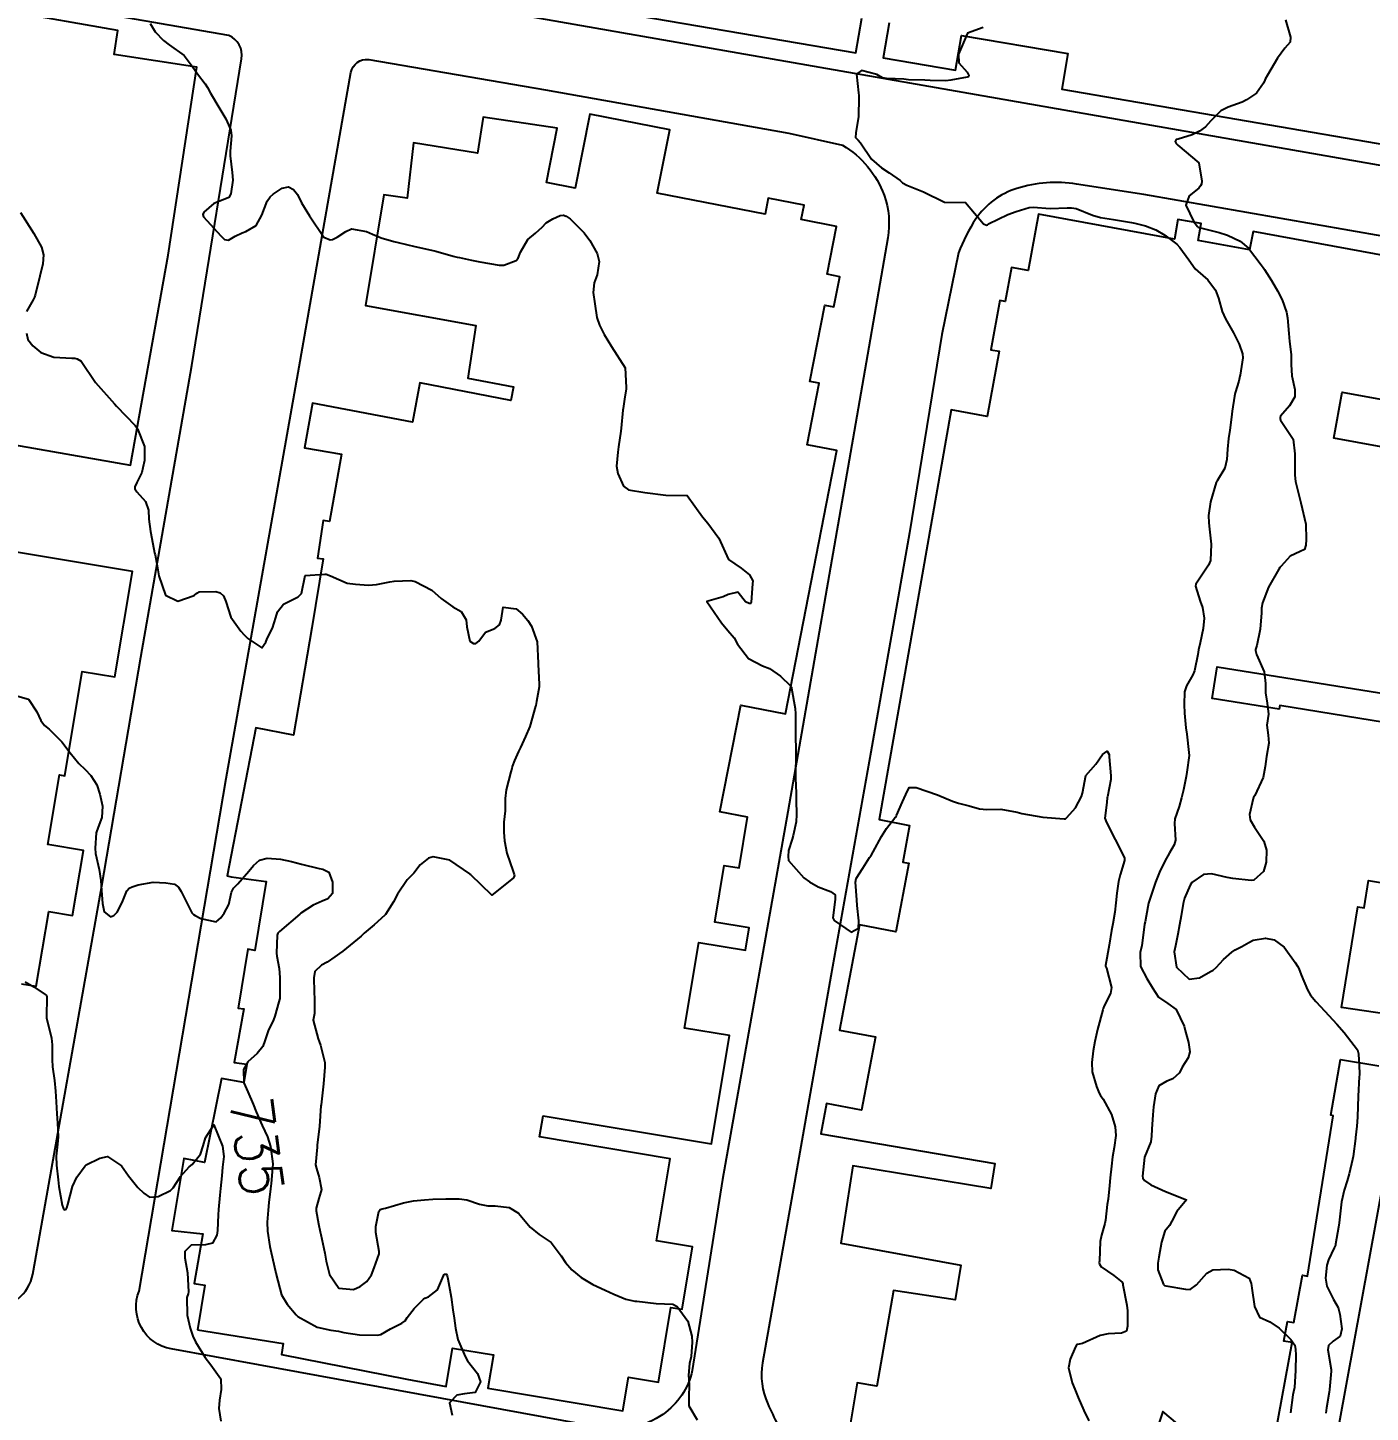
# Model space of a CAD drawing. Header units: metres. Extents: x 307586 to 320046, y 7427249 to 7434250.
# Drawn here: x 311137.4 to 311264.2, y 7432119.3 to 7432250.1 of the extents above; entities that cross this region are included whole.
import ezdxf
from ezdxf.enums import TextEntityAlignment as Align

# ---------------------------------------------------------------- set-up
doc = ezdxf.new("R2010")
doc.units = ezdxf.units.M
doc.header["$MEASUREMENT"] = 0
for name, color, linetype in [('Cotas', 45, 'Continuous'), ('Curvas de Nivel 1m', 11, 'Continuous'), ('Curvas de Nivel 5m', 15, 'Continuous'), ('Edificações', 30, 'Continuous'), ('Vias Primárias', 230, 'Continuous')]:
    doc.layers.add(name, color=color, linetype=linetype)
doc.styles.add('Style-STANDARD', font='STANDARD.shx')

msp = doc.modelspace()

# ---------------------------------------------------------------- linework, layer by layer
at = {"layer": 'Curvas de Nivel 1m', "flags": 128}
for points, elevation in [([(311148.92, 7432250.54), (311149.41, 7432249.75), (311150.18, 7432248.93), (311150.72, 7432248.51), (311152.16, 7432247.5), (311152.91, 7432246.49), (311153.42, 7432245.77), (311154.13, 7432244.84), (311154.35, 7432244.47), (311154.63, 7432243.95), (311155.51, 7432242.46), (311156.09, 7432241.51), (311156.55, 7432240.45), (311156.61, 7432239.9), (311156.49, 7432238.45), (311156.48, 7432238.01), (311156.67, 7432236.44), (311156.74, 7432235.72), (311156.56, 7432234.44), (311156.36, 7432234.08), (311156, 7432233.93), (311154.95, 7432233.51), (311153.99, 7432232.71), (311153.91, 7432232.47), (311153.98, 7432232.26), (311155.62, 7432230.45), (311155.95, 7432230.13), (311156.33, 7432230.06), (311156.96, 7432230.44), (311157.63, 7432230.76), (311157.96, 7432230.86), (311158.95, 7432231.43), (311159.5, 7432232.41), (311160, 7432233.73), (311160.26, 7432234.14), (311160.56, 7432234.39), (311161.41, 7432234.98), (311162.01, 7432235.09), (311162.48, 7432234.84), (311162.85, 7432234.37), (311163.22, 7432233.58), (311163.98, 7432232.35), (311165.33, 7432230.34), (311165.95, 7432230.09), (311166.18, 7432230.1), (311166.62, 7432230.32), (311167.41, 7432230.87), (311167.97, 7432231.13), (311169.39, 7432230.86), (311169.96, 7432230.61), (311170.76, 7432230.27), (311171.95, 7432229.94), (311172.38, 7432229.83), (311173.94, 7432229.45), (311174.96, 7432229.24), (311175.94, 7432229.02), (311177.58, 7432228.55), (311177.94, 7432228.46), (311178.16, 7432228.42), (311179.3, 7432228.17), (311179.93, 7432228.03), (311180.08, 7432228), (311181.93, 7432227.7), (311182.37, 7432227.7), (311183.52, 7432228.12), (311183.71, 7432228.35), (311183.94, 7432228.91), (311184.62, 7432230.11), (311185.35, 7432230.71), (311185.97, 7432231.29), (311186.37, 7432231.7), (311186.99, 7432232.08), (311187.68, 7432232.38), (311187.99, 7432232.43), (311188.25, 7432232.33), (311188.63, 7432232.06), (311189.96, 7432230.73), (311190.5, 7432230.03), (311191.17, 7432228.8), (311191.36, 7432228.03), (311191.17, 7432226.78), (311190.89, 7432226.03), (311190.81, 7432225.11), (311190.96, 7432224.03), (311191.16, 7432222.73), (311191.39, 7432222.02), (311191.85, 7432221.14), (311192.53, 7432220.01), (311193.81, 7432218), (311193.93, 7432216.14), (311193.93, 7432216), (311193.77, 7432215.02), (311193.63, 7432214.14), (311193.61, 7432214), (311193.46, 7432212.29), (311193.43, 7432212), (311193.2, 7432210.52), (311193.13, 7432210.01), (311193.01, 7432208.7), (311193.13, 7432208.01), (311193.68, 7432206.82), (311194.15, 7432206.47), (311195.68, 7432206.21), (311197.67, 7432205.95), (311199.67, 7432205.92), (311201.14, 7432203.91), (311201.64, 7432203.3), (311202.69, 7432201.89), (311203.59, 7432199.88), (311204.79, 7432199.06), (311205.58, 7432198.42), (311205.88, 7432197.85), (311205.86, 7432197.56), (311205.73, 7432195.85), (311205.69, 7432195.71), (311205.55, 7432195.71), (311205.19, 7432195.86), (311204.48, 7432196.78), (311203.56, 7432196.57), (311203.09, 7432196.35), (311201.55, 7432195.9), (311202.92, 7432193.89), (311203.52, 7432193.16), (311204.11, 7432192.47), (311204.45, 7432191.87), (311205.48, 7432190.52), (311206.8, 7432189.84), (311207.47, 7432189.57), (311208.49, 7432188.84), (311209.45, 7432187.93), (311209.53, 7432187.8), (311209.55, 7432187.7), (311209.88, 7432185.8), (311209.93, 7432185.29), (311209.92, 7432183.79), (311209.91, 7432183.28), (311209.95, 7432181.79), (311209.95, 7432181.22), (311209.92, 7432179.79), (311209.93, 7432179.21), (311209.98, 7432177.79), (311209.99, 7432177.13), (311210.03, 7432175.79), (311210, 7432175.09), (311209.69, 7432173.8), (311209.61, 7432173.46), (311209.27, 7432172.38), (311209.23, 7432171.8), (311209.26, 7432171.42), (311210.7, 7432169.79), (311211.23, 7432169.41), (311212.05, 7432168.94), (311213.22, 7432168.49), (311213.66, 7432168.2), (311213.66, 7432167.75), (311213.45, 7432166.02), (311213.59, 7432165.75), (311215.18, 7432164.66), (311215.86, 7432165.04), (311215.92, 7432165.72), (311215.76, 7432167.17), (311215.73, 7432167.72), (311215.58, 7432169.38), (311215.64, 7432169.73), (311216.27, 7432170.69), (311216.93, 7432171.71), (311217.06, 7432171.91), (311217.27, 7432172.24), (311218.06, 7432173.7), (311218.52, 7432174.46), (311219.31, 7432175.46), (311219.42, 7432175.57), (311219.48, 7432175.68), (311220.03, 7432176.97), (311220.36, 7432177.67), (311220.67, 7432178.33), (311221.34, 7432178.33), (311223.33, 7432177.64), (311224.75, 7432177.05), (311225.33, 7432176.86), (311226.32, 7432176.6), (311227.32, 7432176.3), (311228, 7432176.26), (311229.32, 7432176.28), (311230.87, 7432175.99), (311231.32, 7432175.88), (311233.31, 7432175.52), (311235.31, 7432175.36), (311235.44, 7432175.36), (311235.58, 7432175.49), (311236.38, 7432176.42), (311236.94, 7432177.47), (311237.03, 7432177.78), (311237.35, 7432179.47), (311238.3, 7432180.53), (311238.93, 7432181.45), (311239.39, 7432181.77), (311239.55, 7432181.44), (311239.58, 7432181.24), (311239.73, 7432179.44), (311239.71, 7432179.07), (311239.4, 7432177.44), (311239.39, 7432177.38), (311239.33, 7432176.92), (311239.16, 7432175.44), (311239.31, 7432175.02), (311240.13, 7432173.43), (311241, 7432171.68), (311241.02, 7432171.42), (311240.6, 7432170.07), (311240.45, 7432169.43), (311240.3, 7432168.35), (311240.2, 7432167.43), (311240.09, 7432166.55), (311239.9, 7432165.43), (311239.8, 7432164.82), (311239.57, 7432163.44), (311239.22, 7432161.51), (311239.23, 7432161.44), (311239.32, 7432161.26), (311239.8, 7432159.43), (311239.68, 7432158.86), (311239.1, 7432157.7), (311239, 7432157.44), (311238.97, 7432157.32), (311238.47, 7432155.45), (311238.2, 7432154.31), (311238.05, 7432153.45), (311237.92, 7432152.34), (311237.96, 7432151.46), (311238.38, 7432150.08), (311238.63, 7432149.45), (311238.76, 7432149.21), (311238.99, 7432148.89), (311239.8, 7432147.43), (311240.12, 7432146.27), (311240.18, 7432145.43), (311240.05, 7432144.32), (311239.89, 7432143.43), (311239.79, 7432142.55), (311239.67, 7432141.43), (311239.6, 7432140.72), (311239.47, 7432139.43), (311239.39, 7432138.91), (311239.21, 7432137.44), (311239.16, 7432137.13), (311238.84, 7432136.01), (311238.73, 7432135.44), (311238.64, 7432133.6), (311238.63, 7432133.44), (311238.64, 7432133.28), (311238.8, 7432133.02), (311240.02, 7432132.2), (311240.78, 7432131.59), (311240.85, 7432131.42), (311240.87, 7432131.33), (311241.25, 7432129.42), (311241.29, 7432128.87), (311241.31, 7432127.41), (311241.19, 7432126.96), (311240.73, 7432126.75), (311239.46, 7432126.7), (311238.72, 7432126.53), (311237.04, 7432125.79), (311236.72, 7432125.72), (311236.51, 7432125.68), (311236.37, 7432125.47), (311235.89, 7432124.29), (311235.73, 7432123.48), (311236.07, 7432122.07), (311236.31, 7432121.47), (311236.65, 7432120.67), (311237.18, 7432119.46), (311237.65, 7432118.48)], 733), ([(311227.65, 7432250.15), (311226.19, 7432249.61), (311225.34, 7432247.62), (311225.37, 7432246.82), (311226.16, 7432245.94), (311226.31, 7432245.61), (311226.26, 7432245.5), (311226.15, 7432245.46), (311224.61, 7432245.17), (311224.14, 7432245.1), (311222.66, 7432245.14), (311222.15, 7432245.16), (311220.61, 7432245.21), (311220.15, 7432245.26), (311218.52, 7432245.34), (311218.15, 7432245.4), (311217.61, 7432245.72), (311216.16, 7432246.08), (311215.69, 7432245.74), (311215.88, 7432243.98), (311215.92, 7432243.73), (311215.92, 7432243.53), (311215.86, 7432241.73), (311215.63, 7432240.19), (311215.6, 7432239.74), (311215.83, 7432239.5), (311216.07, 7432239.24), (311217.11, 7432237.72), (311218.04, 7432236.89), (311218.78, 7432236.43), (311219.8, 7432235.68), (311220.03, 7432235.48), (311220.45, 7432235.25), (311222.02, 7432234.61), (311224, 7432233.64), (311226, 7432233.61), (311227.69, 7432231.59), (311227.98, 7432231.46), (311228.06, 7432231.51), (311228.17, 7432231.59), (311229.99, 7432232.47), (311230.78, 7432232.77), (311232, 7432233.13), (311232.38, 7432233.16), (311234, 7432233.06), (311235.61, 7432233.11), (311236, 7432233.12), (311236.45, 7432233.04), (311237.99, 7432232.43), (311238.74, 7432232.21), (311239.99, 7432232.01), (311241.68, 7432231.73), (311241.99, 7432231.67), (311242.99, 7432231.41), (311243.98, 7432231.03), (311244.82, 7432230.54), (311245.96, 7432229.66), (311246.23, 7432229.37), (311247.11, 7432228.19), (311247.7, 7432227.35), (311247.93, 7432227.11), (311248.88, 7432226.3), (311249.62, 7432225.32), (311249.9, 7432224.57), (311250.24, 7432223.32), (311250.57, 7432222.62), (311251.31, 7432221.31), (311251.85, 7432220.22), (311252.17, 7432219.3), (311252.19, 7432218.94), (311251.95, 7432217.3), (311251.92, 7432217.19), (311251.81, 7432216.74), (311251.48, 7432215.62), (311251.41, 7432215.3), (311251.19, 7432213.89), (311251.12, 7432213.31), (311250.96, 7432212.1), (311250.85, 7432211.31), (311250.75, 7432210.29), (311250.68, 7432209.31), (311250.49, 7432208.52), (311249.78, 7432207.32), (311249.74, 7432207.27), (311249.69, 7432207.15), (311249.13, 7432205.33), (311248.96, 7432204.02), (311248.98, 7432203.33), (311249.05, 7432202.74), (311249.21, 7432201.33), (311249.13, 7432199.79), (311248.96, 7432199.33), (311247.76, 7432197.53), (311247.72, 7432197.35), (311248.15, 7432195.94), (311248.4, 7432195.34), (311248.54, 7432194.34), (311248.44, 7432193.34), (311248.17, 7432192), (311248.01, 7432191.34), (311247.93, 7432190.91), (311247.63, 7432189.35), (311247.47, 7432188.96), (311246.88, 7432187.94), (311246.69, 7432187.36), (311246.64, 7432186.16), (311246.68, 7432185.36), (311246.81, 7432183.96), (311246.89, 7432183.36), (311247.11, 7432181.63), (311247.12, 7432181.35), (311246.92, 7432179.79), (311246.85, 7432179.36), (311246.58, 7432178.12), (311246.41, 7432177.36), (311246.17, 7432176.52), (311245.77, 7432175.37), (311245.74, 7432174.93), (311245.84, 7432173.36), (311245.72, 7432172.92), (311245.27, 7432172.15), (311244.84, 7432171.38), (311244.31, 7432170.32), (311243.94, 7432169.39), (311243.31, 7432167.49), (311243.28, 7432167.4), (311243.21, 7432167.04), (311242.96, 7432165.63), (311242.92, 7432165.4), (311242.71, 7432163.87), (311242.64, 7432163.41), (311242.5, 7432162.75), (311242.52, 7432161.41), (311243.13, 7432160.27), (311243.67, 7432159.39), (311244.23, 7432158.51), (311245.1, 7432157.93), (311245.9, 7432157.36), (311246.66, 7432155.78), (311246.74, 7432155.35), (311247.06, 7432154.23), (311247.18, 7432153.35), (311247.04, 7432152.79), (311246.48, 7432151.9), (311246.2, 7432151.36), (311245.58, 7432150.8), (311245.01, 7432150.59), (311244.26, 7432150.13), (311243.93, 7432149.39), (311243.75, 7432148.16), (311243.68, 7432147.39), (311243.6, 7432146.03), (311243.57, 7432145.39), (311243.5, 7432144.84), (311242.92, 7432143.4), (311242.72, 7432141.59), (311242.75, 7432141.4), (311242.9, 7432141.19), (311243.5, 7432140.78), (311244.88, 7432140.15), (311246.87, 7432139.35), (311245.95, 7432138.27), (311245.49, 7432137.36), (311245.28, 7432136.93), (311244.84, 7432136.4), (311244.5, 7432135.37), (311244.26, 7432133.93), (311244.16, 7432133.38), (311244.16, 7432132.75), (311244.71, 7432131.37), (311244.78, 7432131.27), (311244.92, 7432131.23), (311246.78, 7432130.91), (311247.22, 7432130.9), (311247.81, 7432131.33), (311248.79, 7432132.44), (311249.37, 7432132.74), (311250.8, 7432132.82), (311251.38, 7432132.71), (311252.79, 7432131.96), (311252.98, 7432131.47), (311253.01, 7432131.28), (311253.05, 7432131), (311253.3, 7432129.27), (311253.77, 7432128.29), (311254.74, 7432127.84), (311255.63, 7432127.24), (311256.72, 7432126.17), (311257.11, 7432125.62), (311257.19, 7432125.22), (311257.2, 7432124.73), (311257.18, 7432123.22), (311257.07, 7432121.63), (311256.99, 7432121.23), (311256.93, 7432120.95), (311256.7, 7432119.23)], 732), ([(311256.22, 7432250.88), (311256.71, 7432249.24), (311256.67, 7432248.77), (311256.18, 7432248.21), (311255.48, 7432247.26), (311254.53, 7432245.64), (311254.32, 7432245.28), (311254.27, 7432245.16), (311254.15, 7432244.88), (311253.48, 7432243.94), (311252.53, 7432243.3), (311252.26, 7432243.16), (311252.12, 7432243.09), (311250.8, 7432242.63), (311250.11, 7432242.27), (311249.18, 7432241.33), (311248.67, 7432240.77), (311248.09, 7432240.36), (311247.42, 7432240.02), (311246.08, 7432239.61), (311245.89, 7432239.56), (311245.8, 7432239.37), (311245.89, 7432239.19), (311246.07, 7432239.04), (311248.05, 7432237.35), (311248.31, 7432235.62), (311248.28, 7432235.35), (311248.2, 7432235.18), (311248.03, 7432234.97), (311247.13, 7432234.25), (311246.8, 7432233.36), (311247.57, 7432231.77), (311247.91, 7432231.35), (311247.98, 7432231.28), (311248.08, 7432231.25), (311249.97, 7432230.79), (311250.75, 7432230.53), (311251.96, 7432229.95), (311252.74, 7432229.29), (311253.94, 7432227.73), (311254.12, 7432227.46), (311254.24, 7432227.28), (311254.91, 7432226.25), (311255.49, 7432225.26), (311255.9, 7432224.41), (311256.32, 7432223.25), (311256.42, 7432222.7), (311256.53, 7432221.24), (311256.62, 7432220.48), (311256.76, 7432219.24), (311256.78, 7432218.29), (311256.83, 7432217.24), (311257.11, 7432215.93), (311257.11, 7432215.24), (311256.61, 7432214.41), (311255.77, 7432213.42), (311255.72, 7432213.29), (311255.72, 7432213.25), (311255.72, 7432213.21), (311255.76, 7432213.05), (311256.95, 7432211.24), (311257.11, 7432209.85), (311257.1, 7432209.24), (311257.1, 7432207.84), (311257.18, 7432207.24), (311257.67, 7432205.23), (311258.14, 7432203.22), (311258.17, 7432201.76), (311258.15, 7432201.22), (311258.02, 7432200.82), (311257.61, 7432200.64), (311256.67, 7432200.18), (311255.81, 7432199.25), (311255.71, 7432199.13), (311255.59, 7432198.97), (311254.63, 7432197.26), (311254.05, 7432195.77), (311253.97, 7432195.27), (311253.97, 7432194.85), (311253.85, 7432193.28), (311253.51, 7432191.74), (311253.4, 7432191.38), (311253.39, 7432191.28), (311253.5, 7432190.89), (311254.21, 7432189.27), (311254.35, 7432188.16), (311254.33, 7432187.27), (311254.49, 7432186.31), (311254.63, 7432185.26), (311254.46, 7432184.22), (311254.59, 7432183.26), (311254.65, 7432182.52), (311254.43, 7432181.26), (311254.31, 7432180.32), (311254.13, 7432179.27), (311253.34, 7432177.57), (311253.22, 7432177.39), (311253.17, 7432177.28), (311252.84, 7432175.77), (311252.9, 7432175.28), (311253.3, 7432174.57), (311254.19, 7432173.27), (311254.42, 7432172.41), (311254.39, 7432171.26), (311254.14, 7432170.38), (311253.24, 7432169.57), (311252.99, 7432169.53), (311251.24, 7432169.72), (311250.72, 7432169.82), (311249.25, 7432170.16), (311248.47, 7432170.11), (311247.38, 7432169.35), (311247.23, 7432169.11), (311246.7, 7432167.87), (311246.56, 7432167.36), (311246.36, 7432166.2), (311246.22, 7432165.36), (311246.06, 7432164.48), (311245.83, 7432163.36), (311245.72, 7432162.8), (311245.92, 7432161.36), (311247.13, 7432160.23), (311248.11, 7432160.35), (311249.14, 7432160.93), (311249.39, 7432161.07), (311249.68, 7432161.31), (311250.38, 7432162.07), (311251.16, 7432162.78), (311251.48, 7432162.98), (311252.11, 7432163.29), (311252.76, 7432163.69), (311253.17, 7432163.91), (311254.34, 7432164.1), (311255.17, 7432163.94), (311256.1, 7432163.24), (311257.15, 7432161.8), (311257.37, 7432161.45), (311257.48, 7432161.22), (311257.72, 7432160.63), (311258.3, 7432159.21), (311258.59, 7432158.69), (311259.1, 7432158.09), (311259.95, 7432157.19), (311261.08, 7432155.96), (311261.79, 7432155.17), (311263.05, 7432153.53), (311263.12, 7432153.16), (311263.23, 7432151.36), (311263.21, 7432151.16), (311263.19, 7432150.99), (311263.09, 7432149.16), (311263.04, 7432147.22), (311263.03, 7432147.16), (311262.96, 7432146.31), (311262.86, 7432145.25), (311262.85, 7432145.16), (311262.62, 7432143.47), (311262.57, 7432143.16), (311262.26, 7432141.82), (311262.07, 7432141.17), (311261.79, 7432140.27), (311261.53, 7432139.17), (311261.45, 7432138.6), (311261.3, 7432137.18), (311261.24, 7432136.79), (311260.97, 7432135.18), (311260.94, 7432135.07), (311260.83, 7432134.84), (311260.29, 7432133.7), (311260.15, 7432133.19), (311260.01, 7432131.97), (311260.14, 7432131.19), (311260.76, 7432129.93), (311261.2, 7432129.18), (311261.37, 7432128.55), (311261.57, 7432127.17), (311261.41, 7432126.49), (311260.72, 7432126), (311260.3, 7432125.6), (311260.24, 7432125.18), (311260.55, 7432123.32), (311260.56, 7432123.18), (311260.4, 7432121.45), (311260.37, 7432121.18), (311260.11, 7432119.71), (311260.05, 7432119.19)], 731), ([(311136.69, 7432232.68), (311137.95, 7432230.67), (311138.67, 7432229.39), (311138.86, 7432228.66), (311138.78, 7432227.8), (311138.51, 7432226.66), (311138.07, 7432224.85), (311138.01, 7432224.67), (311137.88, 7432224.41), (311137.23, 7432223.32)], 734), ([(311137.26, 7432221.26), (311137.38, 7432220.67), (311137.83, 7432220.07), (311138.61, 7432219.44), (311139.82, 7432219.01), (311141.53, 7432218.91), (311141.82, 7432218.89), (311142.04, 7432218.84), (311142.41, 7432218.61), (311143.78, 7432216.59), (311145.55, 7432214.57), (311145.76, 7432214.35), (311147.51, 7432212.55), (311147.74, 7432212.22), (311148.39, 7432210.54), (311148.39, 7432209.23), (311148.25, 7432208.54), (311148.13, 7432208.1), (311147.67, 7432207.16), (311147.47, 7432206.74), (311147.48, 7432206.55), (311147.66, 7432206.28), (311148.48, 7432205.36), (311148.76, 7432204.53), (311148.81, 7432203.7), (311148.95, 7432202.53), (311149.28, 7432200.84), (311149.34, 7432200.52), (311149.39, 7432200.32), (311149.58, 7432199.27), (311149.71, 7432198.52), (311149.74, 7432198.34), (311150.38, 7432196.51), (311151.54, 7432195.94), (311153.09, 7432196.48), (311153.33, 7432196.69), (311153.55, 7432196.82), (311155.15, 7432196.85), (311155.55, 7432196.73), (311155.87, 7432196.45), (311156.08, 7432195.9), (311156.57, 7432194.44), (311157.51, 7432193.1), (311157.83, 7432192.75), (311158.15, 7432192.42), (311159.49, 7432191.54), (311159.85, 7432192.05), (311159.99, 7432192.4), (311160.5, 7432193.4), (311160.82, 7432194.39), (311160.97, 7432194.94), (311161.54, 7432195.66), (311162.92, 7432196.36), (311163.24, 7432196.67), (311163.57, 7432198.35), (311165.43, 7432198.48), (311165.57, 7432198.48), (311165.97, 7432198.33), (311167.56, 7432197.64), (311168.33, 7432197.53), (311169.56, 7432197.46), (311170.32, 7432197.51), (311171.57, 7432197.77), (311171.99, 7432197.83), (311173.57, 7432197.89), (311173.98, 7432197.81), (311175.55, 7432196.98), (311176.45, 7432196.2), (311177.53, 7432195.39), (311178.31, 7432194.96), (311178.8, 7432194.17), (311178.85, 7432193.5), (311179.14, 7432192.17), (311179.5, 7432191.94), (311179.72, 7432191.94), (311180, 7432192.16), (311180.64, 7432193.02), (311181.51, 7432193.34), (311181.96, 7432193.69), (311182.1, 7432194.13), (311182.3, 7432195.36), (311183.53, 7432195.21), (311184.12, 7432194.71), (311184.64, 7432194.1), (311184.98, 7432193.56), (311185.5, 7432192.09), (311185.6, 7432190.09), (311185.61, 7432189.95), (311185.7, 7432188.09), (311185.69, 7432187.85), (311185.44, 7432186.45), (311185.37, 7432186.09), (311185.35, 7432186.01), (311184.8, 7432184.1), (311184.42, 7432183.14), (311183.93, 7432182.11), (311183.75, 7432181.74), (311183.36, 7432180.89), (311183.16, 7432180.31), (311183.11, 7432180.11), (311183.03, 7432179.8), (311182.59, 7432178.12), (311182.49, 7432177.29), (311182.47, 7432176.12), (311182.36, 7432175.06), (311182.37, 7432174.12), (311182.43, 7432173.28), (311182.63, 7432172.12), (311183.24, 7432170.4), (311183.34, 7432170.11), (311183.35, 7432169.99), (311183.23, 7432169.77), (311181.21, 7432168.14), (311179.23, 7432170.06), (311179.18, 7432170.11), (311179.13, 7432170.16), (311177.25, 7432171.46), (311175.68, 7432171.78), (311175.25, 7432171.65), (311174.44, 7432171.02), (311173.84, 7432170.22), (311173.55, 7432169.91), (311173.23, 7432169.59), (311172.3, 7432168.24), (311171.93, 7432167.53), (311171.18, 7432166.33), (311171.15, 7432166.29), (311171.12, 7432166.26), (311170.09, 7432165.36), (311169.17, 7432164.55), (311168.86, 7432164.28), (311167.15, 7432162.85), (311166.83, 7432162.63), (311166.37, 7432162.32), (311165.65, 7432161.81), (311165.13, 7432161.54), (311164.51, 7432160.95), (311164.39, 7432160.34), (311164.42, 7432159.02), (311164.47, 7432158.34), (311164.45, 7432156.96), (311164.33, 7432156.34), (311164.8, 7432154.58), (311164.92, 7432154.33), (311165.04, 7432153.99), (311165.43, 7432152.33), (311165.45, 7432151.89), (311165.3, 7432150.33), (311165.27, 7432150.04), (311165.08, 7432148.33), (311165.07, 7432148.23), (311164.94, 7432146.33), (311164.73, 7432144.53), (311164.7, 7432144.33), (311164.57, 7432142.67), (311164.65, 7432142.33), (311164.89, 7432141.46), (311165.11, 7432140.33), (311165.07, 7432140.13), (311164.86, 7432139.49), (311164.62, 7432138.57), (311164.61, 7432138.33), (311164.84, 7432137.11), (311165.01, 7432136.33), (311165.06, 7432136.1), (311165.43, 7432134.32), (311165.56, 7432133.56), (311165.87, 7432132.32), (311166.76, 7432131.01), (311168.16, 7432130.89), (311168.77, 7432131.16), (311169.41, 7432131.63), (311169.85, 7432132.27), (311170.11, 7432132.95), (311170.57, 7432134.26), (311170.59, 7432134.48), (311170.27, 7432136.27), (311170.26, 7432136.85), (311170.53, 7432138.26), (311170.68, 7432138.44), (311170.86, 7432138.5), (311171.16, 7432138.56), (311172.86, 7432139.08), (311173.82, 7432139.27), (311174.86, 7432139.36), (311175.65, 7432139.41), (311176.87, 7432139.45), (311178.15, 7432139.46), (311178.86, 7432139.35), (311180.06, 7432138.95), (311180.86, 7432138.79), (311181.54, 7432138.81), (311182.86, 7432138.65), (311183.73, 7432138.1), (311184.84, 7432136.78), (311185.71, 7432136.08), (311186.82, 7432135.32), (311187.78, 7432134.06), (311188.2, 7432133.45), (311188.79, 7432132.75), (311189.66, 7432132.03), (311190.77, 7432131.37), (311191.94, 7432130.83), (311192.76, 7432130.45), (311193.88, 7432129.98), (311194.75, 7432129.8), (311194.94, 7432129.78), (311196.75, 7432129.58), (311198.32, 7432129.5), (311198.75, 7432129.29), (311199.75, 7432127.91), (311200.13, 7432126.49), (311200.17, 7432125.91), (311200.05, 7432124.55), (311199.89, 7432123.91), (311199.8, 7432122.78), (311199.87, 7432121.91), (311199.85, 7432120.71), (311199.85, 7432119.91), (311200.62, 7432118.57)], 734), ([(311137.11, 7432159.96), (311137.93, 7432159.49), (311139.09, 7432158.71), (311139.15, 7432158.64), (311139.16, 7432158.58), (311139.13, 7432156.64), (311139.14, 7432156.56), (311139.62, 7432154.63), (311139.67, 7432154), (311139.66, 7432152.63), (311139.7, 7432151.94), (311139.88, 7432150.63), (311139.98, 7432149.63), (311140.04, 7432148.63), (311140.11, 7432147.48), (311140.19, 7432146.63), (311140.23, 7432145.33), (311140.17, 7432144.63), (311140.04, 7432143.5), (311140.07, 7432142.63), (311140.25, 7432141.26), (311140.31, 7432140.63), (311140.61, 7432138.87), (311140.71, 7432138.62), (311140.85, 7432138.42), (311140.98, 7432138.49), (311141.06, 7432138.62), (311141.15, 7432138.91), (311141.59, 7432140.61), (311142, 7432141.49), (311142.78, 7432142.59), (311142.9, 7432142.68), (311144.19, 7432143.29), (311144.91, 7432143.45), (311146.22, 7432142.56), (311146.89, 7432141.62), (311147.78, 7432140.54), (311148.34, 7432140), (311148.86, 7432139.6), (311149.69, 7432139.69), (311150.87, 7432140.23), (311151.1, 7432140.5), (311151.81, 7432141.57), (311152.63, 7432142.47), (311152.91, 7432142.71), (311153.7, 7432143.68), (311153.93, 7432144.46), (311154.17, 7432145.22), (311154.94, 7432146.45), (311155.78, 7432144.44), (311155.88, 7432143.47), (311155.78, 7432142.44), (311155.7, 7432141.63), (311155.58, 7432140.44), (311155.52, 7432139.79), (311155.4, 7432138.44), (311155.36, 7432137.93), (311155.3, 7432136.45), (311155.23, 7432136.03), (311154.81, 7432135.28), (311154.16, 7432135.11), (311152.81, 7432135.08), (311152.21, 7432134.48), (311152.2, 7432133.89), (311152.46, 7432132.47), (311152.56, 7432130.67), (311152.51, 7432130.47), (311152.4, 7432130.12), (311152.43, 7432128.47), (311152.71, 7432127.25), (311152.96, 7432126.47), (311153.22, 7432125.94), (311154.14, 7432124.46), (311154.68, 7432123.76), (311155.61, 7432122.44), (311155.64, 7432121.45), (311155.5, 7432120.44), (311155.42, 7432119.65), (311155.6, 7432118.44)], 736), ([(311246.62, 7432117.7), (311244.63, 7432119.37), (311243.97, 7432117.38)], 732)]:
    msp.add_lwpolyline(points, dxfattribs=dict(at, elevation=elevation))
at = {"layer": 'Curvas de Nivel 5m', "elevation": 735, "flags": 128}
msp.add_lwpolyline([(311135.43, 7432187.25), (311137.42, 7432186.67), (311138.22, 7432185.47), (311138.59, 7432184.65), (311138.94, 7432184.19), (311139.39, 7432183.83), (311140.57, 7432182.63), (311141.37, 7432181.6), (311142.2, 7432180.61), (311142.79, 7432180.04), (311143.34, 7432179.46), (311143.89, 7432178.58), (311144.19, 7432177.71), (311144.43, 7432176.58), (311144.38, 7432175.49), (311144.01, 7432174.58), (311143.83, 7432174.03), (311143.72, 7432172.59), (311143.76, 7432172.08), (311144.11, 7432170.58), (311144.26, 7432169.54), (311144.33, 7432168.58), (311144.42, 7432167.36), (311144.58, 7432166.58), (311145.18, 7432166.12), (311145.51, 7432166.24), (311145.81, 7432166.56), (311146.3, 7432167.46), (311146.73, 7432168.55), (311146.95, 7432168.82), (311147.22, 7432168.93), (311147.81, 7432169.13), (311149.22, 7432169.39), (311150.4, 7432169.32), (311151.22, 7432169.2), (311151.62, 7432168.9), (311151.87, 7432168.49), (311152.54, 7432167.13), (311152.87, 7432166.47), (311153.03, 7432166.32), (311153.18, 7432166.22), (311153.71, 7432165.94), (311155.17, 7432165.62), (311155.62, 7432166.01), (311155.93, 7432166.44), (311156.37, 7432167.26), (311156.63, 7432168.44), (311156.82, 7432168.83), (311157.22, 7432169.23), (311158.27, 7432170.41), (311158.69, 7432170.96), (311159.25, 7432171.47), (311159.99, 7432171.66), (311161.25, 7432171.55), (311162.29, 7432171.32), (311163.24, 7432171.08), (311164.89, 7432170.68), (311165.24, 7432170.6), (311165.83, 7432170.32), (311166.17, 7432169.37), (311166.17, 7432168.32), (311165.71, 7432167.82), (311165.2, 7432167.59), (311164.33, 7432167.2), (311163.18, 7432166.45), (311163.13, 7432166.41), (311163.07, 7432166.35), (311161.17, 7432164.72), (311160.99, 7432164.55), (311160.93, 7432164.38), (311160.87, 7432162.66), (311160.91, 7432162.38), (311161.13, 7432161.22), (311161.19, 7432160.38), (311161.19, 7432158.48), (311161.18, 7432158.38), (311161.16, 7432158.31), (311161.09, 7432158.08), (311160.72, 7432156.73), (311160.6, 7432156.38), (311160.1, 7432155.34), (311159.77, 7432154.39), (311159.59, 7432153.84), (311159.03, 7432153.18), (311158.16, 7432152.41), (311157.75, 7432151.69), (311157.78, 7432150.42), (311158.15, 7432149.58), (311158.68, 7432148.4), (311158.96, 7432147.67), (311159.53, 7432146.39), (311160.01, 7432145.32), (311160.3, 7432144.39), (311160.52, 7432142.77), (311160.51, 7432142.38), (311160.36, 7432140.91), (311160.3, 7432140.39), (311160.14, 7432139.11), (311160.07, 7432138.39), (311159.98, 7432137.24), (311160.01, 7432136.39), (311160.25, 7432134.95), (311160.36, 7432134.38), (311160.78, 7432132.58), (311160.82, 7432132.42), (311160.84, 7432132.38), (311160.85, 7432132.31), (311161.36, 7432130.37), (311161.89, 7432129.51), (311162.73, 7432128.5), (311162.89, 7432128.35), (311164.72, 7432127.32), (311166, 7432127.04), (311166.72, 7432126.94), (311167.24, 7432126.83), (311168.72, 7432126.6), (311170.42, 7432126.56), (311170.72, 7432126.64), (311171.64, 7432127.17), (311172.73, 7432127.71), (311173.02, 7432127.94), (311173.23, 7432128.23), (311173.88, 7432129.08), (311174.75, 7432129.98), (311174.88, 7432130.08), (311175.24, 7432130.21), (311176.09, 7432130.87), (311176.66, 7432132.19), (311176.7, 7432132.27), (311176.78, 7432132.34), (311176.93, 7432132.33), (311177.01, 7432132.19), (311177.06, 7432131.9), (311177.37, 7432130.18), (311177.55, 7432128.98), (311177.65, 7432128.18), (311177.78, 7432127.23), (311178.01, 7432126.17), (311178.69, 7432124.55), (311178.93, 7432124.16), (311179.86, 7432122.96), (311180.16, 7432122.15), (311179.65, 7432121.15), (311178.65, 7432121.03), (311177.91, 7432120.91), (311177.21, 7432120.18), (311177.46, 7432119.01)], dxfattribs=at)
at = {"layer": 'Edificações'}
for points in [[(311129.24, 7432211.92), (311147.09, 7432208.79), (311150.64, 7432228.63), (311153.33, 7432246.41), (311145.53, 7432247.59), (311145.89, 7432249.87), (311135.44, 7432251.68)], [(311191.05, 7432251.95), (311215.63, 7432247.74), (311216.19, 7432251.02)], [(311218.77, 7432250.58), (311218.21, 7432247.28), (311225.05, 7432246.11), (311225.61, 7432249.4), (311235.67, 7432247.68), (311235.1, 7432244.32), (311261.87, 7432239.73), (311269.02, 7432238.5)], [(311269.77, 7432227.82), (311253.16, 7432230.87), (311252.84, 7432229.14), (311247.98, 7432230.03), (311248.27, 7432231.62), (311246.07, 7432232.02), (311245.73, 7432230.16), (311232.88, 7432232.51), (311231.9, 7432227.17), (311230.33, 7432227.46), (311229.74, 7432224.26), (311229.22, 7432224.35), (311228.37, 7432219.7), (311229.16, 7432219.56), (311228.03, 7432213.38), (311224.63, 7432214.01), (311217.84, 7432175.29), (311220.71, 7432174.74), (311220.05, 7432171.28), (311220.63, 7432171.17), (311219.41, 7432164.7), (311215.97, 7432165.36), (311214.08, 7432155.41), (311217.49, 7432154.76), (311216.17, 7432147.84), (311212.86, 7432148.46), (311212.31, 7432145.61), (311228.75, 7432142.81), (311228.38, 7432140.43), (311215.33, 7432142.59), (311214.21, 7432135.28), (311225.54, 7432133.18), (311225.02, 7432129.9), (311219.19, 7432130.79), (311217.62, 7432121.76), (311215.75, 7432122.06), (311214.9, 7432116.98)], [(311265.26, 7432210.53), (311260.79, 7432211.35), (311261.59, 7432215.68), (311269.19, 7432214.29)], [(311136.76, 7432159.77), (311138.17, 7432159.54), (311139.35, 7432166.61), (311141.6, 7432166.23), (311142.63, 7432172.38), (311139.26, 7432172.95), (311140.36, 7432179.52), (311140.87, 7432179.43), (311142.52, 7432189.29), (311145.59, 7432188.78), (311147.25, 7432198.73), (311126.06, 7432202.27)], [(311265.6, 7432184.46), (311255.7, 7432186.07), (311255.64, 7432185.72), (311249.29, 7432186.74), (311249.77, 7432189.73), (311270.62, 7432186.39)], [(311265.82, 7432156.91), (311261.52, 7432157.55), (311263.06, 7432167.05), (311263.65, 7432166.96), (311264.06, 7432169.53), (311267.66, 7432168.94)], [(311255.24, 7432117.11), (311256.87, 7432125.87), (311256.08, 7432126.02), (311256.42, 7432127.87), (311257.02, 7432127.76), (311257.85, 7432132.23), (311258.31, 7432132.15), (311260.75, 7432147.31), (311260.5, 7432147.36), (311261.43, 7432152.61), (311265.04, 7432152.01)]]:
    msp.add_lwpolyline(points, dxfattribs=at)
msp.add_lwpolyline([(311153.4, 7432127.09), (311161.49, 7432125.8), (311161.34, 7432124.74), (311173.2, 7432122.4), (311176.92, 7432121.72), (311177.52, 7432125.34), (311181.38, 7432124.7), (311180.86, 7432121.55), (311193.6, 7432119.42), (311194.13, 7432122.59), (311196.96, 7432122.12), (311198.14, 7432129.2), (311199.21, 7432129.02), (311200.2, 7432134.93), (311196.8, 7432135.5), (311198.09, 7432143.25), (311185.74, 7432145.31), (311186.07, 7432147.3), (311201.97, 7432144.65), (311203.68, 7432154.89), (311199.44, 7432155.6), (311200.78, 7432163.68), (311205.2, 7432162.95), (311205.55, 7432165.07), (311202.29, 7432165.61), (311203.18, 7432170.96), (311204.6, 7432170.73), (311205.4, 7432175.52), (311202.78, 7432176.03), (311204.74, 7432186.11), (311208.98, 7432185.28), (311213.82, 7432210.16), (311211.01, 7432210.7), (311212.15, 7432216.54), (311211.29, 7432216.7), (311212.69, 7432223.92), (311213.56, 7432223.75), (311214.11, 7432226.6), (311212.92, 7432226.83), (311213.8, 7432231.34), (311210.47, 7432231.99), (311210.73, 7432233.36), (311207.33, 7432234.02), (311207.04, 7432232.5), (311196.86, 7432234.48), (311198.03, 7432240.48), (311190.47, 7432241.95), (311189.11, 7432234.97), (311186.4, 7432235.5), (311187.4, 7432240.64), (311180.4, 7432241.67), (311179.87, 7432238.27), (311173.82, 7432239.25), (311173.21, 7432234.03), (311171.02, 7432234.33), (311169.28, 7432223.89), (311179.71, 7432222), (311178.95, 7432217.02), (311183.26, 7432216.19), (311183.03, 7432214.9), (311174.42, 7432216.57), (311173.74, 7432212.85), (311164.29, 7432214.66), (311163.53, 7432210.43), (311167.01, 7432209.83), (311165.87, 7432203.48), (311165.27, 7432203.55), (311164.74, 7432200), (311165.27, 7432199.93), (311164.21, 7432193.42), (311162.47, 7432183.28), (311158.92, 7432183.96), (311156.2, 7432169.98), (311156.58, 7432169.9), (311159.9, 7432169.43), (311158.84, 7432162.93), (311158.17, 7432163.04), (311157.26, 7432157.49), (311157.79, 7432157.41), (311156.87, 7432152.34), (311158.08, 7432152.19), (311157.78, 7432150.45), (311155.67, 7432150.83), (311154.08, 7432142.89), (311152.11, 7432143.27), (311150.98, 7432136.45), (311153.92, 7432136.15), (311153.09, 7432131.47), (311154.11, 7432131.3)], close=True, dxfattribs=at)
at = {"layer": 'Vias Primárias'}
for points in [[(311156.36, 7432249.4), (311127.43, 7432254.42), (311097.43, 7432259.66), (311074.51, 7432263.6, 0.31189), (311068.29, 7432260.72), (311064.7, 7432240.7), (311059.63, 7432211.92), (311056.82, 7432196.35), (311053.94, 7432180.96), (311051.75, 7432167.4), (311049.13, 7432152.44, 0.028584), (311048.78, 7432149.46, 0.177259), (311050.35, 7432144.22, 0.178419), (311053.59, 7432142.12), (311076.59, 7432137.83), (311112.01, 7432131.54), (311130.73, 7432128.39, 0.237249), (311136.68, 7432130.22, 0.172646), (311137.91, 7432132.67), (311144.38, 7432169.04), (311148.05, 7432190.65), (311152.86, 7432218.2), (311157.58, 7432247.18, 0.345208)], [(311169.59, 7432247.13), (311186.28, 7432244.27), (311209.28, 7432240.16), (311214.36, 7432239.02, -0.176368), (311218.29, 7432234.3, -0.130262), (311218.64, 7432230.28), (311215.58, 7432212.69), (311209.19, 7432176.04), (311203.01, 7432141.28), (311200.17, 7432123.23, -0.186399), (311197.39, 7432119.09, -0.200671), (311191.66, 7432117.83), (311159.16, 7432123.78), (311150.91, 7432125.27, -0.474395), (311147.89, 7432130.74), (311156.1, 7432179.17), (311163.01, 7432218.08), (311167.91, 7432245.9, -0.403586)]]:
    msp.add_lwpolyline(points, format="xyb", close=True, dxfattribs=at)
msp.add_lwpolyline([(311173.47, 7432253.21), (311221.97, 7432244.7), (311272.74, 7432235.82)], dxfattribs=at)
msp.add_lwpolyline([(311265.56, 7432230.4), (311242.83, 7432234.36), (311236.48, 7432235.35, 0.114279), (311230.85, 7432234.94, 0.171259), (311226.97, 7432232.06, 0.058916), (311225.32, 7432228.84), (311223.75, 7432221.15), (311220.69, 7432202.39), (311217.05, 7432181.66), (311213.25, 7432160.51), (311209.45, 7432138.86), (311206.81, 7432123.96, 0.152485), (311207.3, 7432120.09, 0.017111), (311209.28, 7432116.12, 0.094958), (311210.06, 7432115.15, 0.097042), (311212.76, 7432114.1), (311248.36, 7432108.03, 0.191169), (311257.06, 7432109.87, 0.157872), (311260.62, 7432114.36), (311266.95, 7432149.02)], format="xyb", dxfattribs=at)

# ---------------------------------------------------------------- texts
at = {"layer": 'Cotas', "style": 'Style-STANDARD'}
msp.add_text('735', height=4, rotation=277.4573, dxfattribs=at).set_placement((311159, 7432144.42, 735), align=Align.MIDDLE_CENTER)

doc.saveas('drawing.dxf')
